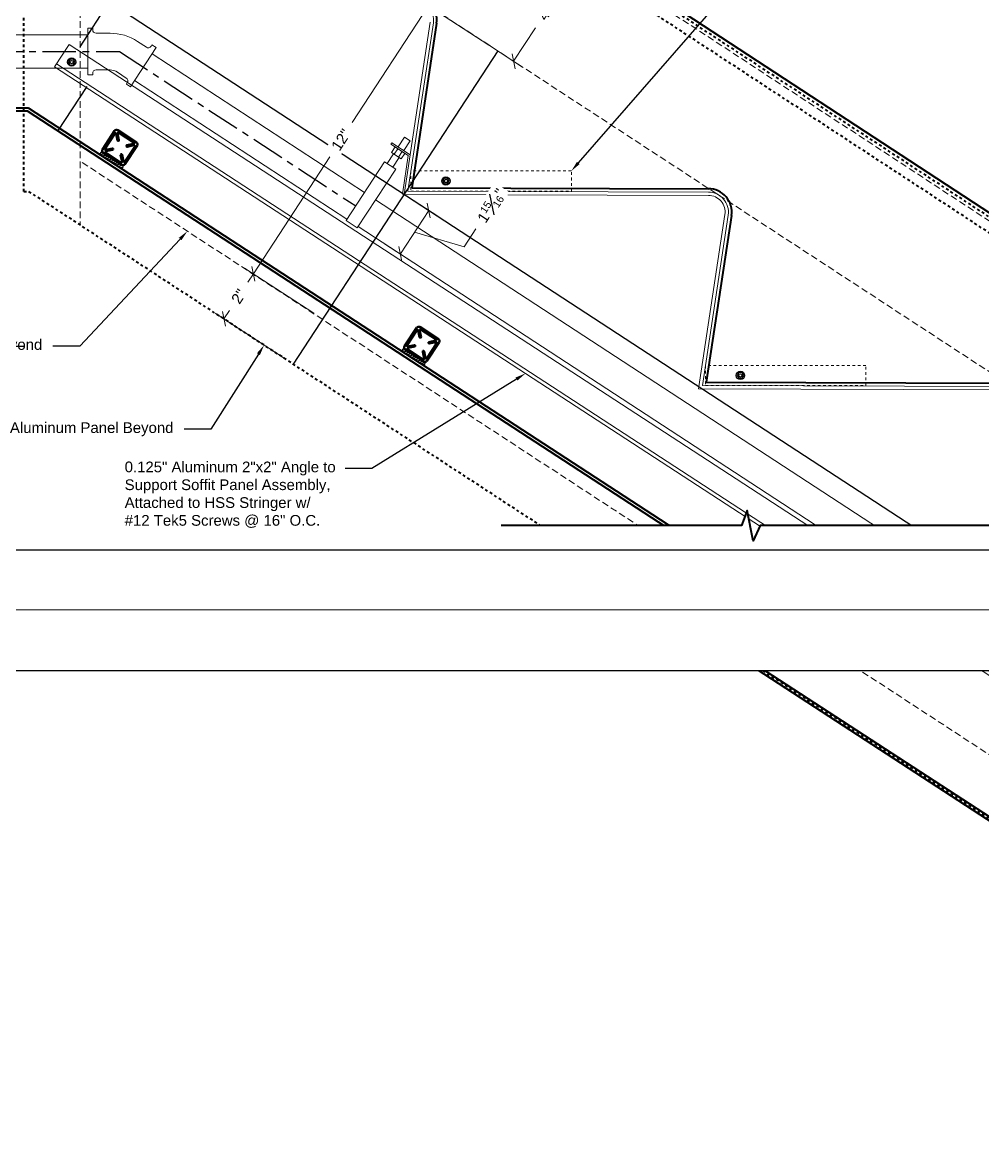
# Model space of a CAD drawing. Header units: inches. Extents: x -301 to 39679, y -468 to 370.
# Drawn here: x 571.7 to 607.63, y -17.23 to 24.51 of the extents above; entities that cross this region are included whole.
import ezdxf
from ezdxf import colors
from ezdxf.entities.mleader import LeaderData, LeaderLine
from ezdxf.enums import TextEntityAlignment as Align
from ezdxf.math import Vec2, Vec3

# ---------------------------------------------------------------- set-up
doc = ezdxf.new("R2010")
doc.units = ezdxf.units.IN
doc.header["$MEASUREMENT"] = 0
for name, pattern in [('CENTER', [2, 1.25, -0.25, 0.25, -0.25]), ('DASHED', [0.75, 0.5, -0.25]), ('DASHED2', [0.375, 0.25, -0.125]), ('HIDDEN', [0.375, 0.25, -0.125]), ('HIDDEN2', [0.1875, 0.125, -0.0625])]:
    doc.linetypes.add(name, pattern=pattern)
doc.layers.get('Defpoints').update_dxf_attribs({"color": 3})
doc.layers.add('NSE-Border', color=156, linetype='Continuous', plot=False)
doc.layers.add('NSE-Construction', color=86, linetype='Continuous', plot=False)
for name, color, linetype, lineweight in [('NSE-By_Others', 252, 'Continuous', 0), ('NSE-By_Others_Hidden', 252, 'HIDDEN', 0), ('NSE-Call-Outs', 51, 'Continuous', 13), ('NSE-Furring 01', 30, 'Continuous', 18), ('NSE-Hardware', 111, 'Continuous', 25), ('NSE-Notes', 11, 'Continuous', 40), ('NSE-Panels 01', 1, 'Continuous', 40), ('NSE-Sealant', 143, 'Continuous', 13), ('NSE-Title', 51, 'Continuous', 9)]:
    doc.layers.add(name, color=color, linetype=linetype, lineweight=lineweight)
doc.layers.add('NSE-Detail Border', color=7, linetype='Continuous')
doc.layers.add('Wipeouts', color=7, linetype='Continuous')
doc.styles.add('004 - NSSM - Standard', font='arial.ttf', dxfattribs={"height": 0.4})
doc.styles.add('008 - NSSM - Standard', font='arial.ttf', dxfattribs={"height": 0.8})
doc.styles.add('3_0-0_TEXT', font='simplex.shx', dxfattribs={"width": 0.7, "height": 0.375})
doc.dimstyles.new('$$$FASTENER$$$', dxfattribs={"dimtxt": 0.375, "dimasz": 0, "dimexe": 0, "dimexo": 0, "dimgap": 0, "dimtad": 0, "dimtih": 1, "dimtoh": 1, "dimdec": 4, "dimzin": 3, "dimdsep": 46, "dimlunit": 4, "dimtxsty": '3_0-0_TEXT', "dimblk": 'NONE', "dimcen": 0, "dimclrd": 256, "dimclre": 256, "dimclrt": 256, "dimadec": 0, "dimazin": 0, "dimtfac": 0.375, "dimtdec": 4, "dimtofl": 0, "dimtmove": 1, "dimatfit": 3, "dimldrblk": 'NONE', "dimfxl": 1, "dimtolj": 1, "dimtzin": 0, "dimarcsym": 0})
doc.dimstyles.new('004 - NSSM - Standard$0', dxfattribs={"dimtxt": 0.4, "dimasz": 0.4, "dimexe": 0.4, "dimexo": 0.4, "dimgap": 0.4, "dimtad": 0, "dimdec": 4, "dimzin": 3, "dimdsep": 46, "dimlunit": 5, "dimtxsty": '004 - NSSM - Standard', "dimblk": 'OBLIQUE', "dimcen": 0.4, "dimclrd": 256, "dimclre": 256, "dimclrt": 256, "dimazin": 0, "dimtfac": 0.7, "dimtdec": 4, "dimtmove": 1, "dimatfit": 2, "dimfxl": 1, "dimtfill": 1, "dimtfillclr": 11, "dimfrac": 1, "dimtolj": 1, "dimtzin": 0, "dimlwd": 0, "dimlwe": 0, "dimarcsym": 0})

# ---------------------------------------------------------------- blocks, each defined once
blk = doc.blocks.new('*U338')
blk.add_wipeout([(32.646, 1.129), (32.646, 0), (0, 0), (0, 11.312), (32.688, 11.312), (32.688, 0), (32.646, 0), (32.646, 11.271), (0.042, 11.271), (0.042, 1.129)])
at = {"layer": 'Defpoints', "ltscale": 0.0625}
blk.add_lwpolyline([(0.042, 1.129), (32.646, 1.129), (32.646, 11.271), (0.042, 11.271)], close=True, dxfattribs=at)
at = {"layer": 'NSE-Border', "ltscale": 0.0625}
blk.add_lwpolyline([(0, 0), (32.688, 0), (32.688, 11.312), (0, 11.312)], close=True, dxfattribs=at)
at = {"layer": 'NSE-Title'}
blk.add_line((0.938, 0.567), (32.438, 0.567), dxfattribs=at)
at = {"layer": 'Defpoints', "style": '008 - NSSM - Standard'}
blk.add_attdef('DETAIL_NUMBER', text='', height=0.218, dxfattribs=at).set_placement((0.625, 0.567), align=Align.MIDDLE_CENTER)
at = {"layer": 'NSE-Title', "style": '004 - NSSM - Standard'}
for tag, p in [('DETAIL_DESCRIPTION', (1.129, 0.62)), ('ARCH_REF', (2.197, 0.388))]:
    blk.add_attdef(tag, p, '', height=0.134, dxfattribs=at)
blk = doc.blocks.new('_None')
blk = doc.blocks.new('*U110')
at = {"linetype": 'Continuous'}
blk.add_lwpolyline([(0.642, -1.543), (0.77, -1.543, 0.414214), (0.9, -1.413), (0.9, -1.041, -0.414214), (1, -0.941), (1.109, -0.941, 0.414214), (1.205, -0.845), (1.205, -0.616, -0.414214), (1.255, -0.566), (1.71, -0.566, -0.414214), (1.76, -0.616), (1.76, -1.503, 1), (1.84, -1.503), (1.84, -1.121, 0.302776), (1.827, -1.103, -0.666667), (1.827, -1.08, 0.666667), (1.827, -1.043, -0.666667), (1.827, -1.02, 0.666667), (1.827, -0.983, -0.666667), (1.827, -0.96, 0.666667), (1.827, -0.923, -0.666667), (1.827, -0.9, 0.666667), (1.827, -0.863, -0.666667), (1.827, -0.84, 0.666667), (1.827, -0.803, -0.666667), (1.827, -0.78, 0.666667), (1.827, -0.743, -0.666667), (1.827, -0.72, 0.302776), (1.84, -0.701), (1.84, -0.539, 0.198912), (1.835, -0.528), (1.797, -0.491, 0.198912), (1.786, -0.486), (1.654, -0.486, 0.302776), (1.636, -0.498, -0.666667), (1.612, -0.498, 0.666667), (1.576, -0.498, -0.666667), (1.552, -0.498, 0.666667), (1.516, -0.498, -0.666667), (1.492, -0.498, 0.666667), (1.456, -0.498, -0.666667), (1.432, -0.498, 0.666667), (1.396, -0.498, -0.666667), (1.372, -0.498, 0.666667), (1.336, -0.498, -0.666667), (1.312, -0.498, 0.666667), (1.276, -0.498, -0.666667), (1.252, -0.498, 0.666667), (1.216, -0.498, -0.666667), (1.192, -0.498, 0.302776), (1.174, -0.486), (1.141, -0.486, 0.414214), (1.125, -0.502), (1.125, -0.845, -0.414214), (1.109, -0.861), (0.948, -0.861, -0.414214), (0.932, -0.845), (0.932, -0.58, 0.045635), (0.931, -0.577), (0.917, -0.5, 0.832406), (0.883, -0.5), (0.82, -0.843, 0.045635), (0.82, -0.845), (0.82, -1.413, -0.414214), (0.77, -1.463), (0.642, -1.463, -0.414214), (0.592, -1.413), (0.592, -0.861, 0.01996), (0.592, -0.86), (0.581, -0.719, 0.391021), (0.531, -0.673), (0.354, -0.673, 0.414214), (0.338, -0.689), (0.338, -0.849, 1), (0.418, -0.849), (0.418, -0.769, -0.414214), (0.434, -0.753), (0.496, -0.753, -0.414214), (0.512, -0.769), (0.512, -1.086, 0.262938), (0.52, -1.1, -0.564932), (0.52, -1.125, 0.262938), (0.512, -1.139), (0.512, -1.447, -0.414214), (0.496, -1.463), (0.434, -1.463, -0.414214), (0.418, -1.447), (0.418, -1.383, 1), (0.338, -1.383), (0.338, -1.493, 0.414214), (0.388, -1.543), (0.706, -1.543)], format="xyb", dxfattribs=at)
at = {"linetype": 'DASHED', "lineweight": 0, "transparency": 16777216}
blk.add_lwpolyline([(0.496, -0.772), (0.496, -1.452), (0.434, -1.452), (0.434, -0.772)], close=True, dxfattribs=at)
blk = doc.blocks.new('*U158')
at = {"transparency": 16777216}
blk.add_lwpolyline([(0.798, -0.617), (0.806, -0.625), (0.798, -0.632), (0.806, -0.64), (0.798, -0.647), (0.806, -0.655), (0.798, -0.662), (0.806, -0.67), (0.798, -0.677), (0.806, -0.685), (0.798, -0.692), (0.806, -0.7), (0.798, -0.707), (0.806, -0.715), (0.798, -0.722), (0.806, -0.73), (0.798, -0.737), (0.806, -0.745), (0.798, -0.752), (0.806, -0.76), (0.798, -0.767), (0.806, -0.775), (0.798, -0.782), (0.806, -0.79), (0.798, -0.797), (0.806, -0.805), (0.798, -0.812), (0.806, -0.82), (0.798, -0.827), (0.806, -0.835), (0.798, -0.842), (0.806, -0.85), (0.798, -0.857), (0.806, -0.865), (0.798, -0.872), (0.806, -0.88), (0.798, -0.887), (0.806, -0.895), (0.798, -0.902), (0.806, -0.91), (0.798, -0.917), (0.806, -0.925), (0.798, -0.932), (0.806, -0.94), (0.798, -0.947), (0.806, -0.955), (0.798, -0.962), (0.806, -0.97), (0.798, -0.977), (0.806, -0.985), (0.798, -0.992), (0.806, -1), (0.798, -1.007), (0.806, -1.015), (0.798, -1.022), (0.806, -1.03), (0.798, -1.037), (0.806, -1.045), (0.798, -1.052), (0.806, -1.06), (0.798, -1.067), (0.806, -1.075), (0.798, -1.082), (0.806, -1.09), (0.798, -1.097), (0.806, -1.105), (0.798, -1.112), (0.806, -1.12), (0.798, -1.127), (0.806, -1.135), (0.798, -1.142), (0.806, -1.15), (0.798, -1.157), (0.806, -1.165), (0.806, -1.187), (0.789, -1.35, -0.383421), (0.761, -1.375), (0.716, -1.375, -0.918526), (0.679, -1.179, 0.337188), (0.716, -1.131), (0.716, -0.948, 0.337188), (0.679, -0.9, -0.760886), (0.679, -0.707, 0.337188), (0.716, -0.659), (0.716, -0.497, 0.414214), (0.616, -0.397), (0.19, -0.397, 0.414214), (0.09, -0.497), (0.09, -0.71), (0.055, -0.875, -0.900068), (0, -0.87), (0, -0.015, 1), (0, 0.015), (0, 0.87, -0.900068), (0.055, 0.875), (0.09, 0.71), (0.09, 0.497, 0.414214), (0.19, 0.397), (0.616, 0.397, 0.414214), (0.716, 0.497), (0.716, 0.835, 1), (0.716, 0.855), (0.716, 0.869, 1), (0.716, 0.889), (0.716, 0.943, 0.337188), (0.679, 0.991, -0.873386), (0.706, 1.187), (0.761, 1.187, -0.383421), (0.789, 1.163), (0.806, 1), (0.806, 0.513), (0.836, 0.513), (0.836, 0.397), (0.825, 0.307), (0.19, 0.307, 0.414214), (0.09, 0.207), (0.09, 0.015, 1), (0.09, -0.015), (0.09, -0.207, 0.414214), (0.19, -0.307), (0.825, -0.307), (0.836, -0.397), (0.836, -0.513), (0.806, -0.513), (0.806, -0.55), (0.798, -0.557), (0.806, -0.565), (0.798, -0.572), (0.806, -0.58), (0.798, -0.587), (0.806, -0.595), (0.798, -0.602), (0.806, -0.61)], format="xyb", close=True, dxfattribs=at)
blk = doc.blocks.new('Bolt Head')
blk.add_lwpolyline([(0.25, 0), (0.125, 0.217), (-0.125, 0.217), (-0.25, 0), (-0.125, -0.217), (0.125, -0.217)], close=True)
for radius in [0.312, 0.125]:
    blk.add_circle((0, 0), radius)
blk = doc.blocks.new('*U49')
at = {"linetype": 'Continuous'}
blk.add_lwpolyline([(0.642, 1.543), (0.77, 1.543, -0.414214), (0.9, 1.413), (0.9, 1.041, 0.414214), (1, 0.941), (1.109, 0.941, -0.414214), (1.205, 0.845), (1.205, 0.616, 0.414214), (1.255, 0.566), (1.71, 0.566, 0.414214), (1.76, 0.616), (1.76, 1.503, -1), (1.84, 1.503), (1.84, 1.121, -0.302776), (1.827, 1.103, 0.666667), (1.827, 1.08, -0.666667), (1.827, 1.043, 0.666667), (1.827, 1.02, -0.666667), (1.827, 0.983, 0.666667), (1.827, 0.96, -0.666667), (1.827, 0.923, 0.666667), (1.827, 0.9, -0.666667), (1.827, 0.863, 0.666667), (1.827, 0.84, -0.666667), (1.827, 0.803, 0.666667), (1.827, 0.78, -0.666667), (1.827, 0.743, 0.666667), (1.827, 0.72, -0.302776), (1.84, 0.701), (1.84, 0.539, -0.198912), (1.835, 0.528), (1.797, 0.491, -0.198912), (1.786, 0.486), (1.654, 0.486, -0.302776), (1.636, 0.498, 0.666667), (1.612, 0.498, -0.666667), (1.576, 0.498, 0.666667), (1.552, 0.498, -0.666667), (1.516, 0.498, 0.666667), (1.492, 0.498, -0.666667), (1.456, 0.498, 0.666667), (1.432, 0.498, -0.666667), (1.396, 0.498, 0.666667), (1.372, 0.498, -0.666667), (1.336, 0.498, 0.666667), (1.312, 0.498, -0.666667), (1.276, 0.498, 0.666667), (1.252, 0.498, -0.666667), (1.216, 0.498, 0.666667), (1.192, 0.498, -0.302776), (1.174, 0.486), (1.141, 0.486, -0.414214), (1.125, 0.502), (1.125, 0.845, 0.414214), (1.109, 0.861), (0.948, 0.861, 0.414214), (0.932, 0.845), (0.932, 0.58, -0.045635), (0.931, 0.577), (0.917, 0.5, -0.832406), (0.883, 0.5), (0.82, 0.843, -0.045635), (0.82, 0.845), (0.82, 1.413, 0.414214), (0.77, 1.463), (0.642, 1.463, 0.414214), (0.592, 1.413), (0.592, 0.861, -0.01996), (0.592, 0.86), (0.581, 0.719, -0.391021), (0.531, 0.673), (0.354, 0.673, -0.414214), (0.338, 0.689), (0.338, 0.849, -1), (0.418, 0.849), (0.418, 0.769, 0.414214), (0.434, 0.753), (0.496, 0.753, 0.414214), (0.512, 0.769), (0.512, 1.086, -0.262938), (0.52, 1.1, 0.564932), (0.52, 1.125, -0.262938), (0.512, 1.139), (0.512, 1.447, 0.414214), (0.496, 1.463), (0.434, 1.463, 0.414214), (0.418, 1.447), (0.418, 1.383, -1), (0.338, 1.383), (0.338, 1.493, -0.414214), (0.388, 1.543), (0.706, 1.543)], format="xyb", dxfattribs=at)
at = {"linetype": 'DASHED', "lineweight": 0, "transparency": 16777216}
blk.add_lwpolyline([(0.496, 0.772), (0.496, 1.452), (0.434, 1.452), (0.434, 0.772)], close=True, dxfattribs=at)
blk = doc.blocks.new('_Oblique')
at = {"color": 0, "linetype": 'ByBlock', "lineweight": -2}
blk.add_line((-0.5, -0.5), (0.5, 0.5), dxfattribs=at)
blk = doc.blocks.new('*D371')
at = {"layer": 'Defpoints', "color": 0, "transparency": 16777216}
for p in [(591.452, 27.836), (592.689, 27.026), (588.846, 23.859)]:
    blk.add_point(p, dxfattribs=at)
at = {"layer": 'NSE-Construction', "lineweight": 0, "transparency": 16777216}
for p, q in [((591.787, 27.617), (593.024, 26.806)), ((592.689, 27.026), (591.87, 25.775)), ((590.083, 23.048), (590.903, 24.299)), ((589.181, 23.639), (590.418, 22.829))]:
    blk.add_line(p, q, dxfattribs=at)
at = {"layer": 'NSE-Construction', "lineweight": 0, "transparency": 16777216, "xscale": 0.4, "yscale": 0.4, "zscale": 0.4}
for p, rotation in [((592.689, 27.026), 56.76911446016396), ((590.083, 23.048), 236.769114460164)]:
    blk.add_blockref('_Oblique', p, dxfattribs=dict(at, rotation=rotation))
at = {"layer": 'NSE-Construction', "transparency": 16777216, "insert": (591.386, 25.037), "char_height": 0.4, "attachment_point": 5, "rotation": 56.7691, "style": '004 - NSSM - Standard', "bg_fill": 3, "box_fill_scale": 1.25, "bg_fill_color": 256, "bg_fill_true_color": 13158600, "bg_fill_transparency": 0}
blk.add_mtext('\\A1;4{\\H0.7x;\\S3#4;}"', dxfattribs=at)
blk = doc.blocks.new('*U287')
at = {"layer": 'NSE-Sealant', "linetype": 'ByBlock', "lineweight": -2}
h = blk.add_hatch(dxfattribs=at)
h.set_pattern_fill('ANSI31', color=0, scale=0.5)
h.set_pattern_definition([(45, (-0.80175, 0.5), (-0.0441942, 0.0441942), [])])
edge = h.paths.add_edge_path()
edge.add_arc((0.874, 0.062), 0.0625, 269.4022, 450.5978)
edge.add_line((0.873, 0.125), (0, 0.125))
edge.add_arc((-0.001, 0.062), 0.0625, 89.4022, 270.5978)
edge.add_line((0, 0), (0.873, 0))
at = {"layer": 'NSE-Sealant', "color": 0, "linetype": 'ByBlock', "lineweight": -2}
for p, q in [((0, 0.125), (0.873, 0.125)), ((0.873, 0), (0, 0))]:
    blk.add_line(p, q, dxfattribs=at)
for centre, start, end in [((-0.001, 0.062), 89.4022, 270.5978), ((0.874, 0.062), 269.4022, 90.5978)]:
    blk.add_arc(centre, 0.0625, start, end, dxfattribs=at)
blk = doc.blocks.new('NorthClad Tube Stiffener')
at = {"lineweight": 50}
for points in [[(-0.417, 0.125, -0.414214), (-0.5, 0.208), (-0.5, 1.042, -0.414214), (-0.417, 1.125), (0.417, 1.125, -0.414214), (0.5, 1.042), (0.5, 0.208, -0.414214), (0.417, 0.125)], [(0.177, 0.409), (0.359, 0.227, -0.668179), (0.34, 0.18), (-0.34, 0.18, -0.668179), (-0.359, 0.227), (-0.177, 0.409, 1), (-0.216, 0.448), (-0.398, 0.266, -0.668179), (-0.445, 0.285), (-0.445, 0.965, -0.668179), (-0.398, 0.984), (-0.216, 0.802, 1), (-0.177, 0.841), (-0.359, 1.023, -0.668179), (-0.34, 1.07), (0.34, 1.07, -0.668179), (0.359, 1.023), (0.177, 0.841, 1), (0.216, 0.802), (0.398, 0.984, -0.668179), (0.445, 0.965), (0.445, 0.285, -0.668179), (0.398, 0.266), (0.216, 0.448, 1)]]:
    blk.add_lwpolyline(points, format="xyb", close=True, dxfattribs=at)
at = {"rotation": 180}
blk.add_blockref('*U287', (0.437, 0.125), dxfattribs=at)
blk = doc.blocks.new('*U220')
blk.add_wipeout([(-9.315, 0), (-0.315, 0), (-0.112, 0.569), (0.112, -0.569), (0.383, 0), (9.383, 0), (9.379, -4.66), (-9.319, -4.629)]).dxf.layer = 'Wipeouts'
blk.add_lwpolyline([(9.383, 0), (0.383, 0), (0.112, -0.569), (-0.112, 0.569), (-0.315, 0), (-9.315, 0)])
blk = doc.blocks.new('*D362')
at = {"layer": 'Defpoints', "color": 0, "transparency": 16777216}
for p in [(585.984, 18.069), (586.906, 17.467), (584.921, 16.442)]:
    blk.add_point(p, dxfattribs=at)
at = {"layer": 'NSE-Construction', "lineweight": 0, "transparency": 16777216}
for p, q in [((586.319, 17.85), (587.241, 17.248)), ((585.844, 15.839), (586.906, 17.467)), ((588.235, 16.104), (588.672, 16.774)), ((586.375, 16.653), (588.235, 16.104)), ((585.256, 16.223), (586.179, 15.621))]:
    blk.add_line(p, q, dxfattribs=at)
at = {"layer": 'NSE-Construction', "lineweight": 0, "transparency": 16777216, "xscale": 0.4, "yscale": 0.4, "zscale": 0.4}
for p, rotation in [((586.906, 17.467), 56.85649317273842), ((585.844, 15.839), 236.8564931727385)]:
    blk.add_blockref('_Oblique', p, dxfattribs=dict(at, rotation=rotation))
at = {"layer": 'NSE-Construction', "transparency": 16777216, "insert": (589.243, 17.647), "char_height": 0.4, "attachment_point": 5, "rotation": 56.8565, "style": '004 - NSSM - Standard', "bg_fill": 3, "box_fill_scale": 1.25, "bg_fill_color": 256, "bg_fill_true_color": 13158600, "bg_fill_transparency": 0}
blk.add_mtext('\\A1;1{\\H0.7x;\\S15#16;}"', dxfattribs=at)
blk = doc.blocks.new('*D375')
at = {"layer": 'Defpoints', "color": 0, "transparency": 16777216}
for p in [(586.9, 25.128), (589.489, 23.437), (582.937, 13.403)]:
    blk.add_point(p, dxfattribs=at)
at = {"layer": 'NSE-Construction', "lineweight": 0, "transparency": 16777216}
for p, q in [((586.9, 25.128), (584.043, 20.752)), ((589.154, 23.656), (586.565, 25.347)), ((580.348, 15.093), (583.205, 19.469)), ((582.602, 13.622), (580.013, 15.312))]:
    blk.add_line(p, q, dxfattribs=at)
at = {"layer": 'NSE-Construction', "lineweight": 0, "transparency": 16777216, "xscale": 0.4, "yscale": 0.4, "zscale": 0.4}
for p, rotation in [((586.9, 25.128), 56.85649317273825), ((580.348, 15.093), 236.8564931727383)]:
    blk.add_blockref('_Oblique', p, dxfattribs=dict(at, rotation=rotation))
at = {"layer": 'NSE-Construction', "transparency": 16777216, "insert": (583.624, 20.111), "char_height": 0.4, "attachment_point": 5, "rotation": 56.8565, "style": '004 - NSSM - Standard', "bg_fill": 3, "box_fill_scale": 1.25, "bg_fill_color": 256, "bg_fill_true_color": 13158600, "bg_fill_transparency": 0}
blk.add_mtext('\\A1;12"', dxfattribs=at)
blk = doc.blocks.new('*D376')
at = {"layer": 'Defpoints', "color": 0, "transparency": 16777216}
for p in [(579.246, 13.407), (582.937, 13.403), (581.835, 11.716)]:
    blk.add_point(p, dxfattribs=at)
at = {"layer": 'NSE-Construction', "lineweight": 0, "transparency": 16777216}
for p, q in [((582.602, 13.622), (580.013, 15.312)), ((580.348, 15.093), (580.143, 14.78)), ((581.5, 11.935), (578.911, 13.625)), ((579.246, 13.407), (579.451, 13.72))]:
    blk.add_line(p, q, dxfattribs=at)
at = {"layer": 'NSE-Construction', "transparency": 16777216, "insert": (579.797, 14.25), "char_height": 0.4, "attachment_point": 5, "rotation": 56.8565, "style": '004 - NSSM - Standard', "bg_fill": 3, "box_fill_scale": 1.25, "bg_fill_color": 256, "bg_fill_true_color": 13158600, "bg_fill_transparency": 0}
blk.add_mtext('\\A1;2"', dxfattribs=at)
at = {"layer": 'NSE-Construction', "lineweight": 0, "transparency": 16777216, "xscale": 0.4, "yscale": 0.4, "zscale": 0.4}
for p, rotation in [((580.348, 15.093), 56.85649317273822), ((579.246, 13.407), 236.8564931727383)]:
    blk.add_blockref('_Oblique', p, dxfattribs=dict(at, rotation=rotation))
blk = doc.blocks.new('*U30')
blk.add_lwpolyline([(0.035, -0.125), (0.035, 0.125), (0.052, 0.125), (0.052, -0.125)], close=True)
for points in [[(0.052, 0.11), (0.136, 0.05), (0.5, 0.05), (0.552, 0), (0.5, -0.05), (0.136, -0.05), (0.052, -0.11), (0.052, 0.11)], [(0.5, 0.05), (0.402, 0.029), (0.373, 0), (0.402, -0.029), (0.5, -0.05)], [(0.402, 0.029), (0.552, 0)]]:
    blk.add_leader(points, dimstyle='$$$FASTENER$$$')
at = {"has_arrowhead": 0}
for points in [[(0.143, 0.05), (0.148, 0.069), (0.184, -0.063), (0.187, -0.051)], [(0.175, 0.05), (0.18, 0.069), (0.215, -0.063), (0.218, -0.051)], [(0.206, 0.05), (0.211, 0.069), (0.246, -0.063), (0.25, -0.051)], [(0.237, 0.05), (0.242, 0.069), (0.278, -0.063), (0.281, -0.051)], [(0.268, 0.05), (0.273, 0.069), (0.309, -0.063), (0.312, -0.051)], [(0.3, 0.05), (0.305, 0.069), (0.34, -0.063), (0.343, -0.051)], [(0.331, 0.05), (0.336, 0.069), (0.371, -0.063), (0.375, -0.051)], [(0.362, 0.05), (0.367, 0.069), (0.403, -0.063), (0.406, -0.051)], [(0.136, 0), (0.153, -0.063), (0.156, -0.051)]]:
    blk.add_leader(points, dimstyle='$$$FASTENER$$$', dxfattribs=at)
blk = doc.blocks.new('*U157')
blk.add_lwpolyline([(30, -0.124), (0.125, -0.125), (0.125, -0.876), (0, -0.876), (0, -0.125, -0.414214), (0.125, 0), (30, 0.001, -0.414214), (30.125, -0.124)], format="xyb")
blk.add_lwpolyline([(30, -0.124), (30, -0.875), (30.125, -0.874), (30.125, -0.124)])
at = {"layer": 'Defpoints'}
for p, q in [((0, 0), (0.185, -0.185)), ((30.125, 0.001), (29.94, -0.184)), ((0.125, -0.876), (0.178, -0.876)), ((30, -0.875), (29.947, -0.875))]:
    blk.add_line(p, q, dxfattribs=at)
for points in [[(0.125, 0), (0, 0), (0, -0.125)], [(30, 0.001), (30.125, 0.001), (30.125, -0.124)]]:
    blk.add_lwpolyline(points, dxfattribs=at)
at = {"layer": 'NSE-Hardware', "xscale": -1, "rotation": 180}
blk.add_blockref('*U30', (-0.035, -0.501), dxfattribs=at)
at = {"layer": 'NSE-Hardware', "xscale": -1}
blk.add_blockref('*U30', (30.16, -0.5), dxfattribs=at)
blk = doc.blocks.new('*U127')
for p, q in [((-0.061, 0.09), (0.028, 0.09)), ((-0.061, -0.09), (0.028, -0.09))]:
    blk.add_line(p, q)
for points in [[(0.028, 0.181), (-0.061, 0.181, 0.414214), (-0.073, 0.168), (-0.073, -0.168, 0.414214), (-0.061, -0.18), (0.028, -0.18)], [(-0.073, 0.103, 0.414214), (-0.061, 0.09, 0.414214), (-0.073, 0.078)], [(-0.073, -0.078, 0.414214), (-0.061, -0.09, 0.414214), (-0.073, -0.103)]]:
    blk.add_lwpolyline(points, format="xyb")
blk.add_lwpolyline([(0.052, 0.196), (0.028, 0.196), (0.028, -0.196), (0.052, -0.196)], close=True)
for points in [[(0.052, 0.08), (0.719, 0.08), (0.802, 0), (0.719, -0.08), (0.052, -0.08), (0.052, 0.08)], [(0.719, 0.08), (0.562, 0.046), (0.516, 0), (0.562, -0.046), (0.719, -0.08)], [(0.562, 0.046), (0.802, 0)]]:
    blk.add_leader(points, dimstyle='$$$FASTENER$$$')
at = {"has_arrowhead": 0}
for points in [[(0.078, 0.08), (0.085, 0.108), (0.143, -0.108), (0.151, -0.08)], [(0.14, 0.08), (0.148, 0.108), (0.206, -0.108), (0.213, -0.08)], [(0.203, 0.08), (0.21, 0.108), (0.268, -0.108), (0.276, -0.08)], [(0.265, 0.08), (0.273, 0.108), (0.331, -0.108), (0.338, -0.08)], [(0.328, 0.08), (0.335, 0.108), (0.393, -0.108), (0.401, -0.08)], [(0.39, 0.08), (0.398, 0.108), (0.456, -0.108), (0.463, -0.08)], [(0.453, 0.08), (0.46, 0.108), (0.518, -0.108), (0.526, -0.08)], [(0.052, 0), (0.081, -0.108), (0.088, -0.08)]]:
    blk.add_leader(points, dimstyle='$$$FASTENER$$$', dxfattribs=at)
blk = doc.blocks.new('*U31')
for points in [[(-0.011, 0.18), (-0.011, -0.18)], [(0.052, -0.18), (0.052, 0.18)]]:
    blk.add_lwpolyline(points)
for centre, start, end in [((0.02, 0.117), 63.732, 116.268), ((0.02, -0.117), 243.732, 296.268)]:
    blk.add_arc(centre, 0.0706, start, end)
for points in [[(0.052, 0.065), (0.735, 0.065), (0.802, 0), (0.735, -0.065), (0.052, -0.065), (0.052, 0.065)], [(0.735, 0.065), (0.607, 0.037), (0.569, 0), (0.607, -0.037), (0.735, -0.065)], [(0.607, 0.037), (0.802, 0)]]:
    blk.add_leader(points, dimstyle='$$$FASTENER$$$')
at = {"has_arrowhead": 0}
for points in [[(0.081, 0.065), (0.089, 0.095), (0.14, -0.095), (0.148, -0.065)], [(0.143, 0.065), (0.151, 0.095), (0.202, -0.095), (0.21, -0.065)], [(0.206, 0.065), (0.214, 0.095), (0.265, -0.095), (0.273, -0.065)], [(0.268, 0.065), (0.276, 0.095), (0.327, -0.095), (0.335, -0.065)], [(0.331, 0.065), (0.339, 0.095), (0.39, -0.095), (0.398, -0.065)], [(0.393, 0.065), (0.401, 0.095), (0.452, -0.095), (0.46, -0.065)], [(0.456, 0.065), (0.464, 0.095), (0.515, -0.095), (0.523, -0.065)], [(0.518, 0.065), (0.526, 0.095), (0.577, -0.095), (0.585, -0.065)], [(0.052, 0), (0.077, -0.095), (0.085, -0.065)]]:
    blk.add_leader(points, dimstyle='$$$FASTENER$$$', dxfattribs=at)

msp = doc.modelspace()

# ---------------------------------------------------------------- linework, layer by layer
at = {"color": 0, "linetype": 'Continuous', "lineweight": 0, "extrusion": (3.20393e-20, 1, -1.2238e-14)}
for p, q in [((587.2039, 24.4694), (586.27476, 18.31768)), ((586.27405, 18.31804), (586.27476, 18.31768)), ((586.27476, 18.31768), (597.37178, 18.28046)), ((598.23402, 17.2748), (597.29282, 11.04325)), ((597.29211, 11.04361), (597.29282, 11.04325)), ((597.29282, 11.04325), (608.48936, 11.0057))]:
    msp.add_line(p, q, dxfattribs=at)
at = {"color": 253, "linetype": 'DASHED2', "lineweight": 0}
msp.add_line((571.76261, 18.18073), (571.76329, 18.18073), dxfattribs=at)
at = {"layer": 'Defpoints'}
for p, q in [((597.69687, 2.31343), (597.65258, 2.34228)), ((597.32333, 1.51086), (597.26919, 1.76724))]:
    msp.add_line(p, q, dxfattribs=at)
msp.add_lwpolyline([(597.21858, 1.57908), (597.32333, 1.51086), (597.39155, 1.6156)], dxfattribs=at)
at = {"layer": 'NSE-By_Others', "linetype": 'DASHED2', "extrusion": (3.20393e-20, 1, -1.2238e-14)}
for p, q in [((632.37951, 1.02263), (577.34944, 37.07568)), ((631.26155, -3.8371), (575.69173, 32.44773)), ((624.7008, -13.88481), (573.86312, 19.31012))]:
    msp.add_line(p, q, dxfattribs=at)
at = {"layer": 'NSE-By_Others', "linetype": 'DASHED2'}
msp.add_line((573.86312, 26.42722), (573.86312, 16.92152), dxfattribs=at)
at = {"layer": 'NSE-By_Others'}
for p, q in [((574.33307, 24.28573), (574.14557, 24.28573)), ((574.14557, 24.28573), (574.14557, 22.53573)), ((574.33307, 24.28573), (574.33307, 24.22323)), ((550.45744, 24.03573), (574.15173, 24.03573)), ((574.98315, 24.09823), (574.45807, 24.09823)), ((576.01067, 23.79161), (576.34414, 23.57314)), ((576.70829, 23.55872), (575.74927, 22.0949)), ((576.55145, 23.66148), (576.5172, 23.6092)), ((576.55145, 23.66148), (576.70829, 23.55872)), ((550.45744, 22.78573), (574.14557, 22.78573)), ((574.33307, 22.59823), (574.33307, 22.53573)), ((574.98315, 22.72323), (574.45807, 22.72323)), ((575.25715, 22.64147), (575.59062, 22.42299)), ((574.33307, 22.53573), (574.14557, 22.53573)), ((575.62668, 22.24993), (575.59243, 22.19765)), ((575.59243, 22.19765), (575.74927, 22.0949)), ((585.7628, 19.84264), (586.00199, 20.20896)), ((585.97212, 19.70596), (586.21132, 20.07228)), ((586.00199, 20.20896), (586.21132, 20.07228)), ((585.75052, 19.77602), (585.61383, 19.56669)), ((585.91606, 19.66792), (585.77937, 19.4586)), ((583.8139, 17.09016), (585.25244, 19.28589)), ((585.35566, 19.21849), (585.59194, 19.58099)), ((585.56499, 19.0818), (585.80127, 19.4443)), ((584.23255, 16.81679), (585.67109, 19.01252))]:
    msp.add_line(p, q, dxfattribs=at)
at = {"layer": 'NSE-By_Others', "linetype": 'Continuous', "extrusion": (3.20393e-20, 1, -1.2238e-14)}
for p, q in [((586.95599, 24.50709), (585.9836, 18.06901)), ((587.07958, 24.48842), (586.12882, 18.19352)), ((586.13982, 19.52181), (585.9218, 18.07835)), ((585.9836, 18.06901), (597.37021, 18.03083)), ((586.12882, 18.19352), (597.37063, 18.15583)), ((597.9861, 17.31249), (597.00166, 10.79459)), ((598.1097, 17.29382), (597.14688, 10.9191)), ((597.14688, 10.9191), (608.4882, 10.88107)), ((597.00166, 10.79459), (608.48778, 10.75607))]:
    msp.add_line(p, q, dxfattribs=at)
at = {"layer": 'NSE-By_Others', "extrusion": (3.20393e-20, 1, -1.2238e-14)}
for p, q in [((584.49892, 18.13574), (576.55416, 23.32347)), ((583.84815, 17.14244), (575.90339, 22.33016)), ((585.67109, 19.01252), (585.25244, 19.28589)), ((626.7381, -9.44536), (584.91757, 17.86237)), ((584.23255, 16.81679), (583.8139, 17.09016)), ((626.08886, -10.43966), (584.2668, 16.86907))]:
    msp.add_line(p, q, dxfattribs=at)
at = {"layer": 'NSE-By_Others', "linetype": 'Continuous', "extrusion": (0.415561, 0.909565, -1.04761e-14)}
msp.add_line((585.5273, 19.99641), (585.49313, 19.94408), dxfattribs=at)
at = {"layer": 'NSE-By_Others', "linetype": 'Continuous'}
for p, q in [((586.13982, 19.52181), (585.49313, 19.94408)), ((586.20761, 19.55219), (585.5273, 19.99641)), ((585.9836, 18.06901), (585.9218, 18.07835))]:
    msp.add_line(p, q, dxfattribs=at)
at = {"layer": 'NSE-By_Others'}
msp.add_lwpolyline([(585.88015, 19.39279), (585.51305, 19.6325), (585.64974, 19.84182), (586.01684, 19.60212)], close=True, dxfattribs=at)
at = {"layer": 'NSE-By_Others', "linetype": 'Continuous'}
for centre, radius in [((586.33799, 24.60043), 0.75), ((597.36811, 17.40583), 0.625), ((597.36811, 17.40583), 0.75)]:
    msp.add_arc(centre, radius, 351.411141, 89.807858, dxfattribs=at)
at = {"layer": 'NSE-By_Others'}
for centre, radius, start, end in [((574.45807, 24.22323), 0.125, 180, 270), ((574.98315, 22.22323), 1.875, 56.769114, 90), ((576.41264, 23.6777), 0.125, 236.769114, 326.769114), ((574.45807, 22.59823), 0.125, 90, 180), ((574.98315, 22.22323), 0.5, 56.769114, 90), ((575.52212, 22.31844), 0.125, 326.769114, 56.769114)]:
    msp.add_arc(centre, radius, start, end, dxfattribs=at)
at = {"layer": 'NSE-By_Others_Hidden', "color": 253, "linetype": 'HIDDEN2', "ltscale": 0.5}
for points in [[(586.2421, 18.19352), (592.2421, 18.19352), (592.2421, 18.94352), (586.2421, 18.94352)], [(597.26016, 10.9191), (603.26016, 10.9191), (603.26016, 11.6691), (597.26016, 11.6691)]]:
    msp.add_lwpolyline(points, close=True, dxfattribs=at)
at = {"layer": 'NSE-Construction'}
for p, q in [((573.86002, 23.58899), (574.95348, 25.26361)), ((573.03506, 20.43056), (574.12852, 22.10518)), ((597.45012, 2.59182), (597.4056, 2.62087)), ((598.7233, 1.75901), (598.67877, 1.78806))]:
    msp.add_line(p, q, dxfattribs=at)
for points in [[(598.35712, 4.48722), (597.81409, 3.65347), (599.48998, 2.56196), (600.03301, 3.39571)], [(598.35712, 4.48722), (600.03301, 3.39571)]]:
    msp.add_lwpolyline(points, dxfattribs=at)
at = {"layer": 'NSE-Furring 01'}
for points in [[(573.44898, 23.67712), (572.90595, 22.84337), (678.96066, -46.23033), (679.50368, -45.39657)], [(573.44898, 23.67712), (679.50368, -45.39657)], [(572.97417, 22.94811), (678.92413, -46.05736), (679.39894, -45.32835)]]:
    msp.add_lwpolyline(points, dxfattribs=at)
at = {"layer": 'NSE-Panels 01', "color": 9, "linetype": 'HIDDEN2', "ltscale": 0.25, "extrusion": (3.20393e-20, 1, -1.2238e-14)}
for p, q in [((632.44801, 1.12718), (577.38674, 37.20068)), ((632.174, 0.70895), (577.23754, 36.70068)), ((623.60734, -15.55943), (571.93465, 18.18073))]:
    msp.add_line(p, q, dxfattribs=at)
at = {"layer": 'NSE-Panels 01', "extrusion": (3.20393e-20, 1, -1.2238e-14)}
for p, q in [((632.51651, 1.23174), (577.424, 37.3257)), ((587.20318, 24.46976), (586.27405, 18.31804)), ((586.27405, 18.31804), (597.37107, 18.28082)), ((598.2333, 17.27516), (597.29211, 11.04361)), ((597.29211, 11.04361), (608.48864, 11.00607))]:
    msp.add_line(p, q, dxfattribs=at)
at = {"layer": 'NSE-Panels 01', "color": 9, "linetype": 'HIDDEN2', "ltscale": 0.25}
for p, q in [((571.76261, 18.18073), (571.76261, 32.20834)), ((571.76261, 18.18073), (571.93465, 18.18073)), ((575.59277, 18.18073), (575.60019, 18.18073))]:
    msp.add_line(p, q, dxfattribs=at)
at = {"layer": 'NSE-Panels 01'}
msp.add_lwpolyline([(597.41601, 2.53945), (597.48423, 2.6442), (598.71183, 1.83883), (598.64362, 1.73408)], close=True, dxfattribs=at)
for centre in [(586.33799, 24.60043), (597.36811, 17.40583)]:
    msp.add_arc(centre, 0.875, 351.411141, 89.807858, dxfattribs=at)

# ---------------------------------------------------------------- block references
at = {"layer": 'NSE-Construction'}
for p, xscale, yscale, zscale, rotation in [((598.45449, 3.83009), 0.5000000000000001, 0.5000000000000001, 0.5000000000000001, 114.4209895767726), ((599.39124, 3.217), 0.5000000000000002, 0.5000000000000002, 0.5000000000000002, 294.4209895767726)]:
    msp.add_blockref('Bolt Head', p, dxfattribs=dict(at, xscale=xscale, yscale=yscale, zscale=zscale, rotation=rotation))
at = {"layer": 'NSE-Construction', "rotation": 56.92370058426178}
msp.add_blockref('*U127', (598.50437, 2.96925), dxfattribs=at)
at = {"layer": 'NSE-Furring 01', "xscale": -1, "rotation": 56.92370058426182}
for name, p in [('*U49', (598.68718, 3.01101)), ('*U158', (598.58152, 3.08801)), ('*U110', (598.56302, 3.09052))]:
    msp.add_blockref(name, p, dxfattribs=at)
at = {"layer": 'NSE-Hardware', "xscale": 0.5000000000000001, "yscale": 0.5000000000000001, "zscale": 0.5000000000000001, "rotation": 114.4209895767726}
msp.add_blockref('Bolt Head', (573.54635, 23.01999), dxfattribs=at)
at = {"layer": 'NSE-Hardware'}
for name, p, rotation in [('NorthClad Tube Stiffener', (575.00578, 19.2963), 326.9259016944476), ('NorthClad Tube Stiffener', (586.30876, 11.93526), 326.9259016944476), ('NorthClad Tube Stiffener', (595.13366, 3.08605), 326.9259016944476), ('*U31', (599.26901, 2.17452), 236.9237005842618)]:
    msp.add_blockref(name, p, dxfattribs=dict(at, rotation=rotation))
at = {"layer": 'NSE-Hardware', "xscale": 0.5, "yscale": 0.5, "zscale": 0.5}
for p in [(587.54991, 18.56852), (598.56797, 11.2941)]:
    msp.add_blockref('Bolt Head', p, dxfattribs=at)
at = {"layer": 'NSE-Hardware', "xscale": -1, "rotation": 326.9237005842617}
msp.add_blockref('*U30', (597.62564, 1.91148), dxfattribs=at)
at = {"layer": 'NSE-Panels 01', "rotation": 146.9237005842617}
msp.add_blockref('*U157', (622.98602, -15.20468), dxfattribs=at)

# ---------------------------------------------------------------- next in the draw order: dimensions: what is measured, and where the dimension line sits
at = {"layer": 'NSE-Construction'}
dim = msp.add_linear_dim(base=(592.68938, 27.02568), p1=(588.84597, 23.85854), p2=(591.45203, 27.83634), angle=236.769114, dimstyle='004 - NSSM - Standard$0', override={"dimpost": '"'}, dxfattribs=at)
dim.commit()
dim.dimension.update_dxf_attribs({"geometry": '*D371', "text_midpoint": (591.38635, 25.03679)})

# ---------------------------------------------------------------- next in the draw order: leaders
at = {"layer": 'NSE-Call-Outs'}
ml = msp.add_multileader_mtext('Standard', dxfattribs=at)
ml.set_content('Line of HSS Steel Beyond', color=256, style='004 - NSSM - Standard')
ml.set_leader_properties(color=256)
ml.build(insert=Vec2(0, 0))
ml.multileader.update_dxf_attribs({"dogleg_length": 1, "arrow_head_size": 0.4})
ctx = ml.context
ctx.base_point, ctx.char_height, ctx.arrow_head_size, ctx.landing_gap_size, ctx.plane_origin = Vec3(565.66714, 12.39088), 0.4, 0.4, 0.4, Vec3(551.7732, 24.84266)
ctx.text_align_type = 2
notes = []
notes.append((ctx, [(0, (1, 1, 0), (573.84722, 12.39088), (-1, 0), 1, [(0, [(577.87755, 16.68886)], 0, [])])]))
ctx.mtext.insert, ctx.mtext.width, ctx.mtext.defined_height, ctx.mtext.alignment, ctx.mtext.flow_direction = Vec3(572.44722, 12.64968), 8, 1.61676, 3, 5
ctx.mtext.has_bg_fill, ctx.mtext.bg_color, ctx.mtext.bg_scale_factor, ctx.mtext.bg_transparency, ctx.mtext.use_window_bg_color = 1, -1027028792, 1.5, 0, 1
for ctx, leaders in notes:
    for number, flags, end, landing, length, lines in leaders:
        leader = LeaderData()
        leader.index, (leader.has_last_leader_line, leader.has_dogleg_vector, leader.attachment_direction) = number, flags
        leader.last_leader_point, leader.dogleg_vector, leader.dogleg_length = Vec3(end), Vec3(landing), length
        for number, points, colour, breaks in lines:
            line = LeaderLine()
            line.index, line.vertices, line.color, line.breaks = number, Vec3.list(points), colors.encode_raw_color(colour), breaks
            leader.lines.append(line)
        ctx.leaders.append(leader)

# ---------------------------------------------------------------- next in the draw order: linework, layer by layer
at = {"layer": 'NSE-Construction'}
for p, q in [((589.4896, 23.43828), (581.83528, 11.71602)), ((516.10095, 12.39088), (571.76261, 12.39088))]:
    msp.add_line(p, q, dxfattribs=at)

# ---------------------------------------------------------------- next in the draw order: leaders
at = {"layer": 'NSE-Call-Outs'}
ml = msp.add_multileader_mtext('Standard', dxfattribs=at)
ml.set_content('\\A1;Furring or Shim as Needed', color=256, style='004 - NSSM - Standard')
ml.set_leader_properties(color=256)
ml.build(insert=Vec2(0, 0))
ml.multileader.update_dxf_attribs({"dogleg_length": 1, "arrow_head_size": 0.4})
ctx = ml.context
ctx.base_point, ctx.char_height, ctx.arrow_head_size, ctx.landing_gap_size, ctx.plane_origin = Vec3(599.83286, 26.51598), 0.4, 0.4, 0.4, Vec3(592.2421, 18.94352)
notes = []
notes.append((ctx, [(0, (1, 1, 0), (598.83286, 26.51598), (1, 0), 1, [(0, [(592.2421, 18.94352)], 0, [])])]))
ctx.mtext.insert, ctx.mtext.flow_direction = Vec3(600.23286, 26.77478), 5
ctx.mtext.has_bg_fill, ctx.mtext.bg_color, ctx.mtext.bg_scale_factor, ctx.mtext.bg_transparency, ctx.mtext.use_window_bg_color = 1, -1027028792, 1.5, 0, 1
for ctx, leaders in notes:
    for number, flags, end, landing, length, lines in leaders:
        leader = LeaderData()
        leader.index, (leader.has_last_leader_line, leader.has_dogleg_vector, leader.attachment_direction) = number, flags
        leader.last_leader_point, leader.dogleg_vector, leader.dogleg_length = Vec3(end), Vec3(landing), length
        for number, points, colour, breaks in lines:
            line = LeaderLine()
            line.index, line.vertices, line.color, line.breaks = number, Vec3.list(points), colors.encode_raw_color(colour), breaks
            leader.lines.append(line)
        ctx.leaders.append(leader)

# ---------------------------------------------------------------- next in the draw order: linework, layer by layer
at = {"layer": 'NSE-Construction', "extrusion": (3.20393e-20, 1, -1.2238e-14)}
msp.add_line((627.14814, -8.81737), (574.95348, 25.26361), dxfattribs=at)
at = {"layer": 'NSE-Panels 01'}
msp.add_lwpolyline([(571.92527, 21.30248), (598.28587, 4.13519), (598.69594, 4.76481), (598.80068, 4.69659), (598.39061, 4.06698, -0.41421356), (598.21765, 4.03045), (571.88816, 21.17748), (568.93287, 21.17748, -0.41421356), (568.80787, 21.30248), (568.80787, 22.05248), (568.93287, 22.05248), (568.93287, 21.30248)], format="xyb", close=True, dxfattribs=at)

# ---------------------------------------------------------------- next in the draw order: block references
at = {"layer": 'NSE-Notes'}
msp.add_blockref('*U220', (598.92744, 5.67381), dxfattribs=at)

# ---------------------------------------------------------------- next in the draw order: dimensions: what is measured, and where the dimension line sits
at = {"layer": 'NSE-Construction'}
dim = msp.add_aligned_dim(p1=(584.92109, 16.44183), p2=(585.9836, 18.06901), distance=-1.10179, dimstyle='004 - NSSM - Standard$0', override={"dimpost": '"'}, dxfattribs=at)
dim.commit()
dim.dimension.update_dxf_attribs({"geometry": '*D362', "text_midpoint": (588.89119, 17.10874)})

# ---------------------------------------------------------------- next in the draw order: dimensions: what is measured, and where the dimension line sits
dim = msp.add_aligned_dim(p1=(582.936706, 13.402837), p2=(589.488951, 23.437295), distance=3.092026, dimstyle='004 - NSSM - Standard$0', override={"dimpost": '"'}, dxfattribs=at)
dim.commit()
dim.dimension.update_dxf_attribs({"geometry": '*D375', "text_midpoint": (583.623863, 20.110594)})

# ---------------------------------------------------------------- next in the draw order: dimensions: what is measured, and where the dimension line sits
dim = msp.add_linear_dim(base=(579.2463, 13.40656), p1=(582.93671, 13.40284), p2=(581.83528, 11.71602), angle=236.856493, dimstyle='004 - NSSM - Standard$0', override={"dimpost": '"'}, dxfattribs=at)
dim.commit()
dim.dimension.update_dxf_attribs({"geometry": '*D376', "text_midpoint": (579.79702, 14.24996), "dimtype": 160})

# ---------------------------------------------------------------- next in the draw order: block references
at = {"layer": 'NSE-Detail Border', "xscale": 4, "yscale": 4, "zscale": 4}
msp.add_blockref('*U338', (502.95158, 0.25), dxfattribs=at)

# ---------------------------------------------------------------- next in the draw order: linework, layer by layer
at = {"layer": 'NSE-Construction', "linetype": 'CENTER'}
for p, q in [((550.45744, 23.41073), (575.33453, 23.41073)), ((575.33453, 23.41073), (584.17354, 17.63909))]:
    msp.add_line(p, q, dxfattribs=at)

# ---------------------------------------------------------------- next in the draw order: leaders
at = {"layer": 'NSE-Call-Outs'}
ml = msp.add_multileader_mtext('Standard', dxfattribs=at)
ml.set_content('Aluminum Panel Beyond', color=256, style='004 - NSSM - Standard')
ml.set_leader_properties(color=256)
ml.build(insert=Vec2(0, 0))
ml.multileader.update_dxf_attribs({"dogleg_length": 1, "arrow_head_size": 0.4})
ctx = ml.context
ctx.base_point, ctx.char_height, ctx.arrow_head_size, ctx.landing_gap_size, ctx.plane_origin = Vec3(570.87671, 9.27982), 0.4, 0.4, 0.4, Vec3(559.75448, 21.7316)
ctx.text_align_type = 2
notes = []
notes.append((ctx, [(0, (1, 1, 0), (578.75556, 9.27982), (-1, 0), 1, [(0, [(580.74737, 12.4264)], 0, [])])]))
ctx.mtext.insert, ctx.mtext.width, ctx.mtext.defined_height, ctx.mtext.alignment, ctx.mtext.flow_direction = Vec3(577.35556, 9.53862), 8, 1.61676, 3, 5
ctx.mtext.has_bg_fill, ctx.mtext.bg_color, ctx.mtext.bg_scale_factor, ctx.mtext.bg_transparency, ctx.mtext.use_window_bg_color = 1, -1027028792, 1.5, 0, 1
for ctx, leaders in notes:
    for number, flags, end, landing, length, lines in leaders:
        leader = LeaderData()
        leader.index, (leader.has_last_leader_line, leader.has_dogleg_vector, leader.attachment_direction) = number, flags
        leader.last_leader_point, leader.dogleg_vector, leader.dogleg_length = Vec3(end), Vec3(landing), length
        for number, points, colour, breaks in lines:
            line = LeaderLine()
            line.index, line.vertices, line.color, line.breaks = number, Vec3.list(points), colors.encode_raw_color(colour), breaks
            leader.lines.append(line)
        ctx.leaders.append(leader)

# ---------------------------------------------------------------- next in the draw order: leaders
ml = msp.add_multileader_mtext('Standard', dxfattribs=at)
ml.set_content('0.125" Aluminum 2"x2" Angle to Support Soffit Panel Assembly, Attached to HSS Stringer w/ #12 Tek5 Screws @ 16" O.C. ', color=256, style='004 - NSSM - Standard')
ml.set_leader_properties(color=256)
ml.build(insert=Vec2(0, 0))
ml.multileader.update_dxf_attribs({"dogleg_length": 1, "arrow_head_size": 0.4})
ctx = ml.context
ctx.base_point, ctx.char_height, ctx.arrow_head_size, ctx.landing_gap_size, ctx.plane_origin = Vec3(575.13046, 7.81028), 0.4, 0.4, 0.4, Vec3(549.35194, 25.85372)
notes = []
notes.append((ctx, [(0, (1, 1, 0), (584.78148, 7.81028), (-1, 0), 1, [(1, [(590.52692, 11.36679)], 0, [])])]))
ctx.mtext.insert, ctx.mtext.width, ctx.mtext.defined_height, ctx.mtext.flow_direction = Vec3(575.53046, 8.06908), 8, 1.61676, 5
ctx.mtext.has_bg_fill, ctx.mtext.bg_color, ctx.mtext.bg_scale_factor, ctx.mtext.bg_transparency, ctx.mtext.use_window_bg_color = 1, -1027028792, 1.5, 0, 1
for ctx, leaders in notes:
    for number, flags, end, landing, length, lines in leaders:
        leader = LeaderData()
        leader.index, (leader.has_last_leader_line, leader.has_dogleg_vector, leader.attachment_direction) = number, flags
        leader.last_leader_point, leader.dogleg_vector, leader.dogleg_length = Vec3(end), Vec3(landing), length
        for number, points, colour, breaks in lines:
            line = LeaderLine()
            line.index, line.vertices, line.color, line.breaks = number, Vec3.list(points), colors.encode_raw_color(colour), breaks
            leader.lines.append(line)
        ctx.leaders.append(leader)

doc.saveas('drawing.dxf')
